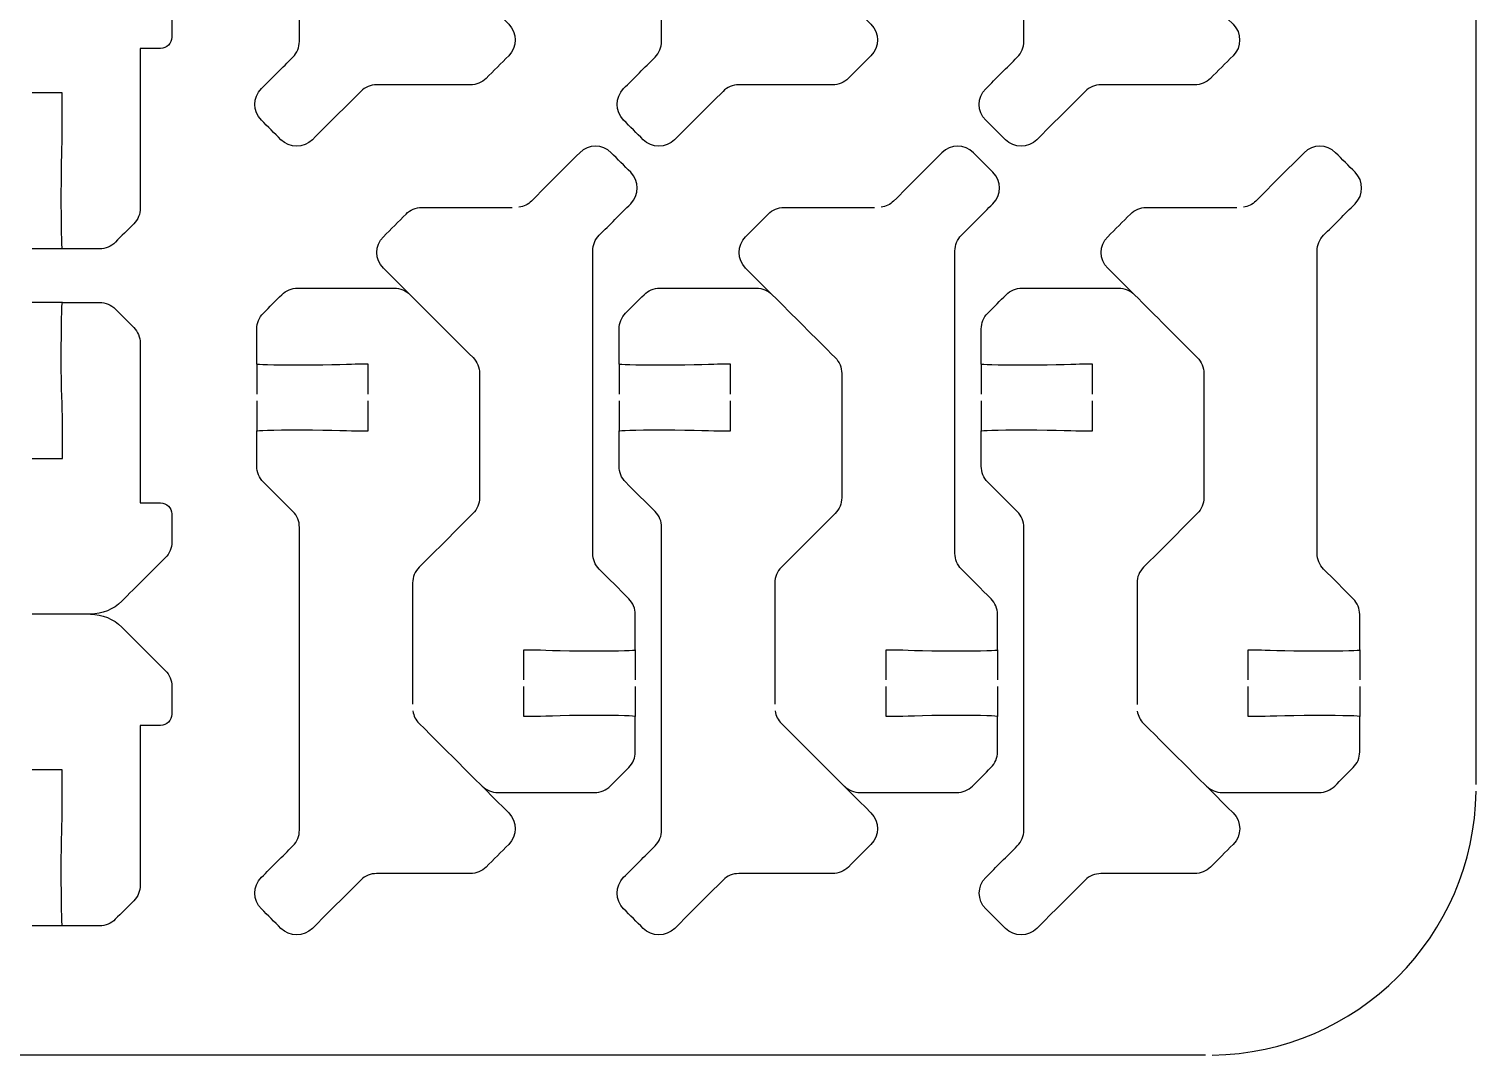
# Model space of a CAD drawing. Extents: x 5 to 405, y 225 to 445.
# Drawn here: x 70 to 135, y 225 to 271.1 of the extents above; entities that cross this region are included whole.
import ezdxf

# ---------------------------------------------------------------- set-up
doc = ezdxf.new("R2010")
doc.units = 0
doc.header["$MEASUREMENT"] = 0
doc.layers.add('DEFAULT', color=18, linetype='CONTINUOUS')

msp = doc.modelspace()

# ---------------------------------------------------------------- linework, layer by layer
at = {"layer": 'DEFAULT', "color": 1}
for points in [[(134.998, 237.15), (134.998, 432.85)], [(71.502, 261.22), (70.151, 261.22)], [(71.501, 258.803), (70.15, 258.803)], [(80.237, 256.034), (80.237, 254.683)], [(96.506, 256.034), (96.506, 254.683)], [(112.774, 256.033), (112.774, 254.682)], [(80.237, 254.383), (80.237, 253.032)], [(96.506, 254.383), (96.506, 253.032)], [(112.774, 254.382), (112.774, 253.031)], [(97.234, 243.204), (97.234, 241.856)], [(113.503, 243.204), (113.503, 241.856)], [(129.771, 243.202), (129.771, 241.855)], [(97.234, 241.556), (97.234, 240.205)], [(113.503, 241.556), (113.503, 240.205)], [(129.771, 241.555), (129.771, 240.204)], [(71.501, 230.807), (70.15, 230.807)], [(122.849, 225), (17.149, 225)]]:
    msp.add_lwpolyline(points, dxfattribs=at)
for points, knots in [([(87.245, 275.884), (87.273, 275.672), (87.372, 275.478), (87.524, 275.326), (88.866, 273.986), (90.207, 272.645), (91.549, 271.305), (91.941, 270.913), (91.941, 270.282), (91.549, 269.89), (91.21, 269.551), (90.872, 269.213), (90.533, 268.874), (90.346, 268.687), (90.088, 268.581), (89.824, 268.581), (88.42, 268.581), (87.016, 268.581), (85.612, 268.581), (85.347, 268.581), (85.093, 268.475), (84.906, 268.288), (84.182, 267.565), (83.457, 266.842), (82.733, 266.119), (82.341, 265.727), (81.706, 265.727), (81.318, 266.119), (81.026, 266.412), (80.733, 266.704), (80.44, 266.997), (80.048, 267.385), (80.048, 268.02), (80.44, 268.412), (80.912, 268.883), (81.383, 269.355), (81.855, 269.827), (82.042, 270.014), (82.147, 270.268), (82.147, 270.532), (82.147, 275.065), (82.147, 279.599), (82.147, 284.132), (82.147, 284.4), (82.042, 284.654), (81.855, 284.841), (81.411, 285.284), (80.968, 285.727), (80.525, 286.171), (80.338, 286.358), (80.235, 286.612), (80.235, 286.876), (80.235, 287.405), (80.235, 287.935), (80.235, 288.464), (80.235, 288.489), (80.853, 288.513), (82.236, 288.513), (83.619, 288.513), (84.61, 288.464), (84.737, 288.464), (84.904, 288.464), (85.071, 288.464), (85.238, 288.464), (85.238, 288.913), (85.238, 289.362), (85.238, 289.811)], [0, 0, 0, 0, 1, 1, 1, 17.129107, 17.129107, 17.129107, 18.129107, 18.129107, 18.129107, 22.202042, 22.202042, 22.202042, 23.202042, 23.202042, 23.202042, 35.142042, 35.142042, 35.142042, 36.142042, 36.142042, 36.142042, 44.84653, 44.84653, 44.84653, 45.84653, 45.84653, 45.84653, 49.367921, 49.367921, 49.367921, 50.367921, 50.367921, 50.367921, 56.038918, 56.038918, 56.038918, 57.038918, 57.038918, 57.038918, 95.588918, 95.588918, 95.588918, 96.588918, 96.588918, 96.588918, 101.920503, 101.920503, 101.920503, 102.920503, 102.920503, 102.920503, 107.420503, 107.420503, 107.420503, 108.420503, 108.420503, 108.420503, 109.420503, 109.420503, 109.420503, 110.840503, 110.840503, 110.840503, 114.660503, 114.660503, 114.660503, 114.660503]), ([(103.514, 275.884), (103.543, 275.672), (103.641, 275.478), (103.793, 275.326), (105.135, 273.986), (106.477, 272.645), (107.818, 271.305), (108.21, 270.913), (108.21, 270.282), (107.818, 269.89), (107.48, 269.551), (107.141, 269.213), (106.802, 268.874), (106.615, 268.687), (106.358, 268.581), (106.093, 268.581), (104.689, 268.581), (103.285, 268.581), (101.881, 268.581), (101.616, 268.581), (101.362, 268.475), (101.175, 268.288), (100.451, 267.565), (99.727, 266.842), (99.002, 266.119), (98.611, 265.727), (97.976, 265.727), (97.588, 266.119), (97.295, 266.412), (97.002, 266.704), (96.709, 266.997), (96.318, 267.385), (96.318, 268.02), (96.709, 268.412), (97.181, 268.883), (97.652, 269.355), (98.124, 269.827), (98.311, 270.014), (98.417, 270.268), (98.417, 270.532), (98.417, 275.065), (98.417, 279.599), (98.417, 284.132), (98.417, 284.4), (98.311, 284.654), (98.124, 284.841), (97.681, 285.284), (97.237, 285.727), (96.794, 286.171), (96.607, 286.358), (96.505, 286.612), (96.505, 286.876), (96.505, 287.405), (96.505, 287.935), (96.505, 288.464), (96.505, 288.489), (97.122, 288.513), (98.505, 288.513), (99.888, 288.513), (100.879, 288.464), (101.006, 288.464), (101.173, 288.464), (101.34, 288.464), (101.507, 288.464), (101.507, 288.913), (101.507, 289.362), (101.507, 289.811)], [0, 0, 0, 0, 1, 1, 1, 17.129107, 17.129107, 17.129107, 18.129107, 18.129107, 18.129107, 22.202042, 22.202042, 22.202042, 23.202042, 23.202042, 23.202042, 35.142042, 35.142042, 35.142042, 36.142042, 36.142042, 36.142042, 44.84653, 44.84653, 44.84653, 45.84653, 45.84653, 45.84653, 49.367921, 49.367921, 49.367921, 50.367921, 50.367921, 50.367921, 56.038918, 56.038918, 56.038918, 57.038918, 57.038918, 57.038918, 95.588918, 95.588918, 95.588918, 96.588918, 96.588918, 96.588918, 101.920503, 101.920503, 101.920503, 102.920503, 102.920503, 102.920503, 107.420503, 107.420503, 107.420503, 108.420503, 108.420503, 108.420503, 109.420503, 109.420503, 109.420503, 110.840503, 110.840503, 110.840503, 114.660503, 114.660503, 114.660503, 114.660503]), ([(119.782, 275.882), (119.81, 275.671), (119.909, 275.477), (120.061, 275.325), (121.403, 273.984), (122.744, 272.644), (124.086, 271.303), (124.478, 270.912), (124.478, 270.28), (124.086, 269.889), (123.747, 269.55), (123.409, 269.211), (123.07, 268.873), (122.883, 268.686), (122.626, 268.58), (122.361, 268.58), (120.957, 268.58), (119.553, 268.58), (118.149, 268.58), (117.884, 268.58), (117.63, 268.474), (117.443, 268.287), (116.719, 267.564), (115.995, 266.841), (115.27, 266.117), (114.879, 265.726), (114.244, 265.726), (113.856, 266.117), (113.563, 266.41), (113.27, 266.703), (112.977, 266.996), (112.586, 267.384), (112.586, 268.019), (112.977, 268.41), (113.449, 268.882), (113.92, 269.354), (114.392, 269.825), (114.579, 270.012), (114.685, 270.266), (114.685, 270.531), (114.685, 275.064), (114.685, 279.597), (114.685, 284.13), (114.685, 284.398), (114.579, 284.652), (114.392, 284.839), (113.949, 285.283), (113.505, 285.726), (113.062, 286.169), (112.875, 286.356), (112.773, 286.61), (112.773, 286.875), (112.773, 287.404), (112.773, 287.933), (112.773, 288.462), (112.773, 288.487), (113.39, 288.512), (114.773, 288.512), (116.156, 288.512), (117.147, 288.462), (117.274, 288.462), (117.441, 288.462), (117.608, 288.462), (117.775, 288.462), (117.775, 288.912), (117.775, 289.361), (117.775, 289.81)], [0, 0, 0, 0, 1, 1, 1, 17.129107, 17.129107, 17.129107, 18.129107, 18.129107, 18.129107, 22.202042, 22.202042, 22.202042, 23.202042, 23.202042, 23.202042, 35.142042, 35.142042, 35.142042, 36.142042, 36.142042, 36.142042, 44.84653, 44.84653, 44.84653, 45.84653, 45.84653, 45.84653, 49.367921, 49.367921, 49.367921, 50.367921, 50.367921, 50.367921, 56.038918, 56.038918, 56.038918, 57.038918, 57.038918, 57.038918, 95.588918, 95.588918, 95.588918, 96.588918, 96.588918, 96.588918, 101.920503, 101.920503, 101.920503, 102.920503, 102.920503, 102.920503, 107.420503, 107.420503, 107.420503, 108.420503, 108.420503, 108.420503, 109.420503, 109.420503, 109.420503, 110.840503, 110.840503, 110.840503, 114.660503, 114.660503, 114.660503, 114.660503]), ([(72.758, 275.218), (73.287, 275.218), (73.795, 275.01), (74.172, 274.633), (74.823, 273.983), (75.473, 273.334), (76.123, 272.685), (76.31, 272.498), (76.416, 272.244), (76.416, 271.98), (76.416, 271.56), (76.416, 271.14), (76.416, 270.72), (76.416, 270.445), (76.19, 270.219), (75.915, 270.219), (75.611, 270.219), (75.306, 270.219), (75.002, 270.219), (75.002, 267.829), (75.002, 265.438), (75.002, 263.047), (75.002, 262.783), (74.896, 262.525), (74.709, 262.338), (74.432, 262.063), (74.156, 261.788), (73.88, 261.513), (73.693, 261.322), (73.435, 261.216), (73.171, 261.216), (72.613, 261.218), (72.056, 261.219), (71.498, 261.22), (71.47, 261.22), (71.453, 262.338), (71.453, 263.721), (71.453, 265.104), (71.498, 266.095), (71.498, 266.222), (71.498, 266.888), (71.498, 267.553), (71.498, 268.219), (71.049, 268.219), (70.6, 268.219), (70.151, 268.219)], [0, 0, 0, 0, 1, 1, 1, 8.813533, 8.813533, 8.813533, 9.813533, 9.813533, 9.813533, 13.383533, 13.383533, 13.383533, 14.383533, 14.383533, 14.383533, 16.973533, 16.973533, 16.973533, 37.303533, 37.303533, 37.303533, 38.303533, 38.303533, 38.303533, 41.619871, 41.619871, 41.619871, 42.619871, 42.619871, 42.619871, 47.359882, 47.359882, 47.359882, 48.359882, 48.359882, 48.359882, 49.359882, 49.359882, 49.359882, 55.019882, 55.019882, 55.019882, 58.839882, 58.839882, 58.839882, 58.839882]), ([(92.231, 241.856), (92.231, 242.305), (92.231, 242.755), (92.231, 243.204), (92.398, 243.204), (92.565, 243.204), (92.732, 243.204), (92.859, 243.204), (93.85, 243.154), (95.233, 243.154), (96.616, 243.154), (97.234, 243.179), (97.234, 243.204), (97.234, 243.733), (97.234, 244.262), (97.234, 244.791), (97.234, 245.056), (97.131, 245.31), (96.944, 245.497), (96.501, 245.94), (96.058, 246.384), (95.614, 246.827), (95.427, 247.017), (95.322, 247.271), (95.322, 247.536), (95.322, 252.064), (95.322, 256.593), (95.322, 261.121), (95.322, 261.386), (95.427, 261.64), (95.614, 261.827), (96.086, 262.299), (96.557, 262.77), (97.029, 263.242), (97.421, 263.633), (97.421, 264.265), (97.029, 264.656), (96.736, 264.949), (96.443, 265.242), (96.151, 265.535), (95.762, 265.926), (95.127, 265.926), (94.736, 265.535), (94.014, 264.81), (93.292, 264.086), (92.57, 263.362), (92.415, 263.21), (92.221, 263.111), (92.009, 263.083)], [0, 0, 0, 0, 3.82, 3.82, 3.82, 5.24, 5.24, 5.24, 6.24, 6.24, 6.24, 7.24, 7.24, 7.24, 11.74, 11.74, 11.74, 12.74, 12.74, 12.74, 18.071585, 18.071585, 18.071585, 19.071585, 19.071585, 19.071585, 57.581585, 57.581585, 57.581585, 58.581585, 58.581585, 58.581585, 64.252582, 64.252582, 64.252582, 65.252582, 65.252582, 65.252582, 68.773973, 68.773973, 68.773973, 69.773973, 69.773973, 69.773973, 78.471398, 78.471398, 78.471398, 79.471398, 79.471398, 79.471398, 79.471398]), ([(108.5, 241.856), (108.5, 242.305), (108.5, 242.755), (108.5, 243.204), (108.667, 243.204), (108.834, 243.204), (109.001, 243.204), (109.128, 243.204), (110.12, 243.154), (111.503, 243.154), (112.885, 243.154), (113.503, 243.179), (113.503, 243.204), (113.503, 243.733), (113.503, 244.262), (113.503, 244.791), (113.503, 245.056), (113.401, 245.31), (113.214, 245.497), (112.77, 245.94), (112.327, 246.384), (111.884, 246.827), (111.697, 247.017), (111.591, 247.271), (111.591, 247.536), (111.591, 252.064), (111.591, 256.593), (111.591, 261.121), (111.591, 261.386), (111.697, 261.64), (111.884, 261.827), (112.355, 262.299), (112.827, 262.77), (113.298, 263.242), (113.69, 263.633), (113.69, 264.265), (113.298, 264.656), (113.005, 264.949), (112.713, 265.242), (112.42, 265.535), (112.032, 265.926), (111.397, 265.926), (111.005, 265.535), (110.283, 264.81), (109.561, 264.086), (108.839, 263.362), (108.684, 263.21), (108.49, 263.111), (108.278, 263.083)], [0, 0, 0, 0, 3.82, 3.82, 3.82, 5.24, 5.24, 5.24, 6.24, 6.24, 6.24, 7.24, 7.24, 7.24, 11.74, 11.74, 11.74, 12.74, 12.74, 12.74, 18.071585, 18.071585, 18.071585, 19.071585, 19.071585, 19.071585, 57.581585, 57.581585, 57.581585, 58.581585, 58.581585, 58.581585, 64.252582, 64.252582, 64.252582, 65.252582, 65.252582, 65.252582, 68.773973, 68.773973, 68.773973, 69.773973, 69.773973, 69.773973, 78.471398, 78.471398, 78.471398, 79.471398, 79.471398, 79.471398, 79.471398]), ([(124.768, 241.855), (124.768, 242.304), (124.768, 242.753), (124.768, 243.202), (124.935, 243.202), (125.102, 243.202), (125.269, 243.202), (125.396, 243.202), (126.388, 243.153), (127.771, 243.153), (129.153, 243.153), (129.771, 243.178), (129.771, 243.202), (129.771, 243.732), (129.771, 244.261), (129.771, 244.79), (129.771, 245.054), (129.668, 245.308), (129.481, 245.495), (129.038, 245.939), (128.595, 246.382), (128.152, 246.825), (127.965, 247.016), (127.859, 247.27), (127.859, 247.535), (127.859, 252.063), (127.859, 256.591), (127.859, 261.12), (127.859, 261.385), (127.965, 261.639), (128.152, 261.826), (128.623, 262.297), (129.095, 262.769), (129.566, 263.24), (129.958, 263.632), (129.958, 264.263), (129.566, 264.655), (129.273, 264.948), (128.981, 265.24), (128.688, 265.533), (128.3, 265.925), (127.665, 265.925), (127.273, 265.533), (126.551, 264.809), (125.829, 264.084), (125.107, 263.36), (124.952, 263.208), (124.758, 263.11), (124.546, 263.081)], [0, 0, 0, 0, 3.82, 3.82, 3.82, 5.24, 5.24, 5.24, 6.24, 6.24, 6.24, 7.24, 7.24, 7.24, 11.74, 11.74, 11.74, 12.74, 12.74, 12.74, 18.071585, 18.071585, 18.071585, 19.071585, 19.071585, 19.071585, 57.581585, 57.581585, 57.581585, 58.581585, 58.581585, 58.581585, 64.252582, 64.252582, 64.252582, 65.252582, 65.252582, 65.252582, 68.773973, 68.773973, 68.773973, 69.773973, 69.773973, 69.773973, 78.471398, 78.471398, 78.471398, 79.471398, 79.471398, 79.471398, 79.471398]), ([(87.116, 259.156), (86.717, 259.554), (86.319, 259.951), (85.92, 260.349), (85.528, 260.737), (85.528, 261.372), (85.92, 261.76), (86.259, 262.1), (86.597, 262.44), (86.936, 262.78), (87.126, 262.966), (87.38, 263.072), (87.645, 263.072), (89, 263.071), (90.354, 263.07), (91.709, 263.069)], [0, 0, 0, 0, 4.787118, 4.787118, 4.787118, 5.787118, 5.787118, 5.787118, 9.86713, 9.86713, 9.86713, 10.86713, 10.86713, 10.86713, 22.387135, 22.387135, 22.387135, 22.387135]), ([(103.385, 259.156), (102.987, 259.554), (102.588, 259.951), (102.189, 260.349), (101.798, 260.737), (101.798, 261.372), (102.189, 261.76), (102.528, 262.1), (102.867, 262.44), (103.205, 262.78), (103.396, 262.966), (103.65, 263.072), (103.914, 263.072), (105.269, 263.071), (106.624, 263.07), (107.978, 263.069)], [0, 0, 0, 0, 4.787118, 4.787118, 4.787118, 5.787118, 5.787118, 5.787118, 9.86713, 9.86713, 9.86713, 10.86713, 10.86713, 10.86713, 22.387135, 22.387135, 22.387135, 22.387135]), ([(119.653, 259.155), (119.254, 259.552), (118.856, 259.95), (118.457, 260.347), (118.066, 260.735), (118.066, 261.37), (118.457, 261.759), (118.796, 262.098), (119.135, 262.438), (119.473, 262.778), (119.664, 262.965), (119.918, 263.071), (120.182, 263.071), (121.537, 263.07), (122.892, 263.068), (124.246, 263.067)], [0, 0, 0, 0, 4.787118, 4.787118, 4.787118, 5.787118, 5.787118, 5.787118, 9.86713, 9.86713, 9.86713, 10.86713, 10.86713, 10.86713, 22.387135, 22.387135, 22.387135, 22.387135]), ([(85.239, 254.683), (85.239, 255.134), (85.239, 255.584), (85.239, 256.034), (85.072, 256.034), (84.905, 256.034), (84.738, 256.034), (84.611, 256.034), (83.62, 255.985), (82.237, 255.985), (80.854, 255.985), (80.237, 256.006), (80.237, 256.034), (80.237, 256.562), (80.237, 257.09), (80.237, 257.618), (80.237, 257.883), (80.339, 258.14), (80.53, 258.327), (80.806, 258.604), (81.082, 258.88), (81.359, 259.156), (81.546, 259.343), (81.8, 259.449), (82.064, 259.449), (83.512, 259.449), (84.959, 259.449), (86.407, 259.449), (86.671, 259.449), (86.929, 259.343), (87.116, 259.156), (88.059, 258.213), (89.002, 257.27), (89.945, 256.327), (90.132, 256.14), (90.238, 255.883), (90.238, 255.618), (90.238, 253.757), (90.238, 251.895), (90.238, 250.034), (90.238, 249.769), (90.132, 249.515), (89.942, 249.328), (89.137, 248.523), (88.333, 247.717), (87.529, 246.912), (87.338, 246.725), (87.232, 246.471), (87.232, 246.206), (87.232, 244.389), (87.232, 242.572), (87.232, 240.756)], [0, 0, 0, 0, 3.83, 3.83, 3.83, 5.25, 5.25, 5.25, 6.25, 6.25, 6.25, 7.25, 7.25, 7.25, 11.74, 11.74, 11.74, 12.74, 12.74, 12.74, 16.063402, 16.063402, 16.063402, 17.063402, 17.063402, 17.063402, 29.373402, 29.373402, 29.373402, 30.373402, 30.373402, 30.373402, 41.715395, 41.715395, 41.715395, 42.715395, 42.715395, 42.715395, 58.545395, 58.545395, 58.545395, 59.545395, 59.545395, 59.545395, 69.225689, 69.225689, 69.225689, 70.225689, 70.225689, 70.225689, 85.675689, 85.675689, 85.675689, 85.675689]), ([(101.508, 254.683), (101.508, 255.134), (101.508, 255.584), (101.508, 256.034), (101.341, 256.034), (101.174, 256.034), (101.007, 256.034), (100.88, 256.034), (99.889, 255.985), (98.506, 255.985), (97.123, 255.985), (96.506, 256.006), (96.506, 256.034), (96.506, 256.562), (96.506, 257.09), (96.506, 257.618), (96.506, 257.883), (96.608, 258.14), (96.799, 258.327), (97.075, 258.604), (97.351, 258.88), (97.628, 259.156), (97.815, 259.343), (98.069, 259.449), (98.333, 259.449), (99.781, 259.449), (101.229, 259.449), (102.676, 259.449), (102.941, 259.449), (103.198, 259.343), (103.385, 259.156), (104.328, 258.213), (105.271, 257.27), (106.214, 256.327), (106.401, 256.14), (106.507, 255.883), (106.507, 255.618), (106.507, 253.757), (106.507, 251.895), (106.507, 250.034), (106.507, 249.769), (106.401, 249.515), (106.211, 249.328), (105.407, 248.523), (104.602, 247.717), (103.798, 246.912), (103.607, 246.725), (103.502, 246.471), (103.502, 246.206), (103.502, 244.389), (103.502, 242.572), (103.502, 240.756)], [0, 0, 0, 0, 3.83, 3.83, 3.83, 5.25, 5.25, 5.25, 6.25, 6.25, 6.25, 7.25, 7.25, 7.25, 11.74, 11.74, 11.74, 12.74, 12.74, 12.74, 16.063402, 16.063402, 16.063402, 17.063402, 17.063402, 17.063402, 29.373402, 29.373402, 29.373402, 30.373402, 30.373402, 30.373402, 41.715395, 41.715395, 41.715395, 42.715395, 42.715395, 42.715395, 58.545395, 58.545395, 58.545395, 59.545395, 59.545395, 59.545395, 69.225689, 69.225689, 69.225689, 70.225689, 70.225689, 70.225689, 85.675689, 85.675689, 85.675689, 85.675689]), ([(117.776, 254.682), (117.776, 255.132), (117.776, 255.583), (117.776, 256.033), (117.609, 256.033), (117.442, 256.033), (117.275, 256.033), (117.148, 256.033), (116.157, 255.984), (114.774, 255.984), (113.391, 255.984), (112.774, 256.005), (112.774, 256.033), (112.774, 256.561), (112.774, 257.089), (112.774, 257.617), (112.774, 257.881), (112.876, 258.139), (113.067, 258.326), (113.343, 258.602), (113.619, 258.879), (113.896, 259.155), (114.083, 259.342), (114.337, 259.448), (114.601, 259.448), (116.049, 259.448), (117.496, 259.448), (118.944, 259.448), (119.209, 259.448), (119.466, 259.342), (119.653, 259.155), (120.596, 258.212), (121.539, 257.269), (122.482, 256.326), (122.669, 256.139), (122.775, 255.881), (122.775, 255.617), (122.775, 253.755), (122.775, 251.894), (122.775, 250.032), (122.775, 249.768), (122.669, 249.514), (122.479, 249.327), (121.675, 248.521), (120.87, 247.716), (120.066, 246.91), (119.875, 246.723), (119.77, 246.469), (119.77, 246.205), (119.77, 244.388), (119.77, 242.571), (119.77, 240.754)], [0, 0, 0, 0, 3.83, 3.83, 3.83, 5.25, 5.25, 5.25, 6.25, 6.25, 6.25, 7.25, 7.25, 7.25, 11.74, 11.74, 11.74, 12.74, 12.74, 12.74, 16.063402, 16.063402, 16.063402, 17.063402, 17.063402, 17.063402, 29.373402, 29.373402, 29.373402, 30.373402, 30.373402, 30.373402, 41.715395, 41.715395, 41.715395, 42.715395, 42.715395, 42.715395, 58.545395, 58.545395, 58.545395, 59.545395, 59.545395, 59.545395, 69.225689, 69.225689, 69.225689, 70.225689, 70.225689, 70.225689, 85.675689, 85.675689, 85.675689, 85.675689]), ([(70.15, 251.804), (70.6, 251.804), (71.051, 251.804), (71.501, 251.804), (71.501, 252.47), (71.501, 253.135), (71.501, 253.801), (71.501, 253.928), (71.452, 254.919), (71.452, 256.302), (71.452, 257.685), (71.476, 258.803), (71.501, 258.803), (72.058, 258.803), (72.616, 258.803), (73.173, 258.803), (73.438, 258.803), (73.692, 258.701), (73.879, 258.514), (74.154, 258.238), (74.429, 257.961), (74.704, 257.685), (74.895, 257.498), (75.001, 257.244), (75.001, 256.98), (75.001, 254.588), (75.001, 252.196), (75.001, 249.804), (75.305, 249.804), (75.61, 249.804), (75.914, 249.804), (76.19, 249.804), (76.415, 249.582), (76.415, 249.307), (76.415, 248.887), (76.415, 248.467), (76.415, 248.047), (76.415, 247.783), (76.309, 247.525), (76.122, 247.338), (75.472, 246.689), (74.822, 246.04), (74.172, 245.391), (73.794, 245.017), (73.286, 244.805), (72.757, 244.805), (71.888, 244.805), (71.019, 244.805), (70.15, 244.805)], [0, 0, 0, 0, 3.83, 3.83, 3.83, 9.49, 9.49, 9.49, 10.49, 10.49, 10.49, 11.49, 11.49, 11.49, 16.23, 16.23, 16.23, 17.23, 17.23, 17.23, 20.546338, 20.546338, 20.546338, 21.546338, 21.546338, 21.546338, 41.886338, 41.886338, 41.886338, 44.476338, 44.476338, 44.476338, 45.476338, 45.476338, 45.476338, 49.046338, 49.046338, 49.046338, 50.046338, 50.046338, 50.046338, 57.859871, 57.859871, 57.859871, 58.859871, 58.859871, 58.859871, 66.249871, 66.249871, 66.249871, 66.249871]), ([(87.246, 240.456), (87.275, 240.244), (87.373, 240.05), (87.525, 239.898), (88.867, 238.558), (90.209, 237.217), (91.55, 235.877), (91.942, 235.485), (91.942, 234.854), (91.55, 234.462), (91.212, 234.123), (90.873, 233.785), (90.534, 233.446), (90.347, 233.259), (90.09, 233.153), (89.825, 233.153), (88.421, 233.153), (87.017, 233.153), (85.613, 233.153), (85.348, 233.153), (85.094, 233.047), (84.908, 232.86), (84.183, 232.137), (83.459, 231.414), (82.734, 230.691), (82.343, 230.299), (81.708, 230.299), (81.32, 230.691), (81.027, 230.984), (80.734, 231.276), (80.441, 231.569), (80.05, 231.957), (80.05, 232.592), (80.441, 232.984), (80.913, 233.455), (81.384, 233.927), (81.856, 234.399), (82.043, 234.586), (82.149, 234.84), (82.149, 235.104), (82.149, 239.637), (82.149, 244.17), (82.149, 248.704), (82.149, 248.972), (82.043, 249.226), (81.856, 249.413), (81.413, 249.856), (80.969, 250.299), (80.526, 250.743), (80.339, 250.93), (80.237, 251.184), (80.237, 251.448), (80.237, 251.977), (80.237, 252.507), (80.237, 253.036), (80.237, 253.06), (80.854, 253.085), (82.237, 253.085), (83.62, 253.085), (84.611, 253.036), (84.738, 253.036), (84.905, 253.036), (85.072, 253.036), (85.239, 253.036), (85.239, 253.485), (85.239, 253.934), (85.239, 254.383)], [0, 0, 0, 0, 1, 1, 1, 17.129107, 17.129107, 17.129107, 18.129107, 18.129107, 18.129107, 22.202042, 22.202042, 22.202042, 23.202042, 23.202042, 23.202042, 35.142042, 35.142042, 35.142042, 36.142042, 36.142042, 36.142042, 44.84653, 44.84653, 44.84653, 45.84653, 45.84653, 45.84653, 49.367921, 49.367921, 49.367921, 50.367921, 50.367921, 50.367921, 56.038918, 56.038918, 56.038918, 57.038918, 57.038918, 57.038918, 95.588918, 95.588918, 95.588918, 96.588918, 96.588918, 96.588918, 101.920503, 101.920503, 101.920503, 102.920503, 102.920503, 102.920503, 107.420503, 107.420503, 107.420503, 108.420503, 108.420503, 108.420503, 109.420503, 109.420503, 109.420503, 110.840503, 110.840503, 110.840503, 114.660503, 114.660503, 114.660503, 114.660503]), ([(103.516, 240.456), (103.544, 240.244), (103.643, 240.05), (103.794, 239.898), (105.136, 238.558), (106.478, 237.217), (107.82, 235.877), (108.211, 235.485), (108.211, 234.854), (107.82, 234.462), (107.481, 234.123), (107.142, 233.785), (106.804, 233.446), (106.617, 233.259), (106.359, 233.153), (106.094, 233.153), (104.69, 233.153), (103.286, 233.153), (101.882, 233.153), (101.618, 233.153), (101.364, 233.047), (101.177, 232.86), (100.452, 232.137), (99.728, 231.414), (99.004, 230.691), (98.612, 230.299), (97.977, 230.299), (97.589, 230.691), (97.296, 230.984), (97.003, 231.276), (96.711, 231.569), (96.319, 231.957), (96.319, 232.592), (96.711, 232.984), (97.182, 233.455), (97.654, 233.927), (98.125, 234.399), (98.312, 234.586), (98.418, 234.84), (98.418, 235.104), (98.418, 239.637), (98.418, 244.17), (98.418, 248.704), (98.418, 248.972), (98.312, 249.226), (98.125, 249.413), (97.682, 249.856), (97.239, 250.299), (96.795, 250.743), (96.608, 250.93), (96.506, 251.184), (96.506, 251.448), (96.506, 251.977), (96.506, 252.507), (96.506, 253.036), (96.506, 253.06), (97.123, 253.085), (98.506, 253.085), (99.889, 253.085), (100.88, 253.036), (101.007, 253.036), (101.174, 253.036), (101.341, 253.036), (101.508, 253.036), (101.508, 253.485), (101.508, 253.934), (101.508, 254.383)], [0, 0, 0, 0, 1, 1, 1, 17.129107, 17.129107, 17.129107, 18.129107, 18.129107, 18.129107, 22.202042, 22.202042, 22.202042, 23.202042, 23.202042, 23.202042, 35.142042, 35.142042, 35.142042, 36.142042, 36.142042, 36.142042, 44.84653, 44.84653, 44.84653, 45.84653, 45.84653, 45.84653, 49.367921, 49.367921, 49.367921, 50.367921, 50.367921, 50.367921, 56.038918, 56.038918, 56.038918, 57.038918, 57.038918, 57.038918, 95.588918, 95.588918, 95.588918, 96.588918, 96.588918, 96.588918, 101.920503, 101.920503, 101.920503, 102.920503, 102.920503, 102.920503, 107.420503, 107.420503, 107.420503, 108.420503, 108.420503, 108.420503, 109.420503, 109.420503, 109.420503, 110.840503, 110.840503, 110.840503, 114.660503, 114.660503, 114.660503, 114.660503]), ([(119.784, 240.454), (119.812, 240.243), (119.911, 240.049), (120.062, 239.897), (121.404, 238.556), (122.746, 237.216), (124.088, 235.875), (124.479, 235.484), (124.479, 234.852), (124.088, 234.461), (123.749, 234.122), (123.41, 233.783), (123.072, 233.445), (122.885, 233.258), (122.627, 233.152), (122.362, 233.152), (120.958, 233.152), (119.554, 233.152), (118.15, 233.152), (117.886, 233.152), (117.632, 233.046), (117.445, 232.859), (116.72, 232.136), (115.996, 231.413), (115.272, 230.689), (114.88, 230.298), (114.245, 230.298), (113.857, 230.689), (113.564, 230.982), (113.271, 231.275), (112.979, 231.568), (112.587, 231.956), (112.587, 232.591), (112.979, 232.982), (113.45, 233.454), (113.922, 233.926), (114.393, 234.397), (114.58, 234.584), (114.686, 234.838), (114.686, 235.103), (114.686, 239.636), (114.686, 244.169), (114.686, 248.702), (114.686, 248.97), (114.58, 249.224), (114.393, 249.411), (113.95, 249.855), (113.507, 250.298), (113.063, 250.741), (112.876, 250.928), (112.774, 251.182), (112.774, 251.447), (112.774, 251.976), (112.774, 252.505), (112.774, 253.034), (112.774, 253.059), (113.391, 253.084), (114.774, 253.084), (116.157, 253.084), (117.148, 253.034), (117.275, 253.034), (117.442, 253.034), (117.609, 253.034), (117.776, 253.034), (117.776, 253.484), (117.776, 253.933), (117.776, 254.382)], [0, 0, 0, 0, 1, 1, 1, 17.129107, 17.129107, 17.129107, 18.129107, 18.129107, 18.129107, 22.202042, 22.202042, 22.202042, 23.202042, 23.202042, 23.202042, 35.142042, 35.142042, 35.142042, 36.142042, 36.142042, 36.142042, 44.84653, 44.84653, 44.84653, 45.84653, 45.84653, 45.84653, 49.367921, 49.367921, 49.367921, 50.367921, 50.367921, 50.367921, 56.038918, 56.038918, 56.038918, 57.038918, 57.038918, 57.038918, 95.588918, 95.588918, 95.588918, 96.588918, 96.588918, 96.588918, 101.920503, 101.920503, 101.920503, 102.920503, 102.920503, 102.920503, 107.420503, 107.420503, 107.420503, 108.420503, 108.420503, 108.420503, 109.420503, 109.420503, 109.420503, 110.840503, 110.840503, 110.840503, 114.660503, 114.660503, 114.660503, 114.660503]), ([(72.757, 244.805), (73.286, 244.805), (73.794, 244.597), (74.172, 244.22), (74.822, 243.57), (75.472, 242.921), (76.122, 242.272), (76.309, 242.085), (76.415, 241.831), (76.415, 241.567), (76.415, 241.147), (76.415, 240.727), (76.415, 240.307), (76.415, 240.032), (76.19, 239.806), (75.914, 239.806), (75.61, 239.806), (75.305, 239.806), (75.001, 239.806), (75.001, 237.416), (75.001, 235.025), (75.001, 232.634), (75.001, 232.37), (74.895, 232.112), (74.708, 231.925), (74.432, 231.65), (74.155, 231.375), (73.879, 231.1), (73.692, 230.909), (73.434, 230.803), (73.17, 230.803), (72.612, 230.805), (72.055, 230.806), (71.498, 230.807), (71.469, 230.807), (71.452, 231.925), (71.452, 233.308), (71.452, 234.691), (71.498, 235.682), (71.498, 235.809), (71.498, 236.475), (71.498, 237.141), (71.498, 237.806), (71.048, 237.806), (70.599, 237.806), (70.15, 237.806)], [0, 0, 0, 0, 1, 1, 1, 8.813533, 8.813533, 8.813533, 9.813533, 9.813533, 9.813533, 13.383533, 13.383533, 13.383533, 14.383533, 14.383533, 14.383533, 16.973533, 16.973533, 16.973533, 37.303533, 37.303533, 37.303533, 38.303533, 38.303533, 38.303533, 41.619871, 41.619871, 41.619871, 42.619871, 42.619871, 42.619871, 47.359882, 47.359882, 47.359882, 48.359882, 48.359882, 48.359882, 49.359882, 49.359882, 49.359882, 55.019882, 55.019882, 55.019882, 58.839882, 58.839882, 58.839882, 58.839882]), ([(90.354, 237.083), (90.545, 236.896), (90.799, 236.79), (91.063, 236.79), (92.511, 236.79), (93.959, 236.79), (95.406, 236.79), (95.671, 236.79), (95.925, 236.896), (96.112, 237.083), (96.388, 237.36), (96.664, 237.636), (96.941, 237.912), (97.131, 238.103), (97.234, 238.357), (97.234, 238.621), (97.234, 239.149), (97.234, 239.677), (97.234, 240.205), (97.234, 240.233), (96.616, 240.255), (95.233, 240.255), (93.85, 240.255), (92.859, 240.205), (92.732, 240.205), (92.565, 240.205), (92.398, 240.205), (92.231, 240.205), (92.231, 240.656), (92.231, 241.106), (92.231, 241.556)], [0, 0, 0, 0, 1, 1, 1, 13.31, 13.31, 13.31, 14.31, 14.31, 14.31, 17.633402, 17.633402, 17.633402, 18.633402, 18.633402, 18.633402, 23.123402, 23.123402, 23.123402, 24.123402, 24.123402, 24.123402, 25.123402, 25.123402, 25.123402, 26.543402, 26.543402, 26.543402, 30.373402, 30.373402, 30.373402, 30.373402]), ([(106.624, 237.083), (106.814, 236.896), (107.068, 236.79), (107.333, 236.79), (108.78, 236.79), (110.228, 236.79), (111.675, 236.79), (111.94, 236.79), (112.194, 236.896), (112.381, 237.083), (112.657, 237.36), (112.934, 237.636), (113.21, 237.912), (113.401, 238.103), (113.503, 238.357), (113.503, 238.621), (113.503, 239.149), (113.503, 239.677), (113.503, 240.205), (113.503, 240.233), (112.885, 240.255), (111.503, 240.255), (110.12, 240.255), (109.128, 240.205), (109.001, 240.205), (108.834, 240.205), (108.667, 240.205), (108.5, 240.205), (108.5, 240.656), (108.5, 241.106), (108.5, 241.556)], [0, 0, 0, 0, 1, 1, 1, 13.31, 13.31, 13.31, 14.31, 14.31, 14.31, 17.633402, 17.633402, 17.633402, 18.633402, 18.633402, 18.633402, 23.123402, 23.123402, 23.123402, 24.123402, 24.123402, 24.123402, 25.123402, 25.123402, 25.123402, 26.543402, 26.543402, 26.543402, 30.373402, 30.373402, 30.373402, 30.373402]), ([(122.892, 237.082), (123.082, 236.895), (123.336, 236.789), (123.601, 236.789), (125.048, 236.789), (126.496, 236.789), (127.943, 236.789), (128.208, 236.789), (128.462, 236.895), (128.649, 237.082), (128.925, 237.358), (129.202, 237.634), (129.478, 237.911), (129.668, 238.101), (129.771, 238.355), (129.771, 238.62), (129.771, 239.148), (129.771, 239.676), (129.771, 240.204), (129.771, 240.232), (129.153, 240.253), (127.771, 240.253), (126.388, 240.253), (125.396, 240.204), (125.269, 240.204), (125.102, 240.204), (124.935, 240.204), (124.768, 240.204), (124.768, 240.654), (124.768, 241.105), (124.768, 241.555)], [0, 0, 0, 0, 1, 1, 1, 13.31, 13.31, 13.31, 14.31, 14.31, 14.31, 17.633402, 17.633402, 17.633402, 18.633402, 18.633402, 18.633402, 23.123402, 23.123402, 23.123402, 24.123402, 24.123402, 24.123402, 25.123402, 25.123402, 25.123402, 26.543402, 26.543402, 26.543402, 30.373402, 30.373402, 30.373402, 30.373402])]:
    msp.add_open_spline(points, degree=3, knots=knots, dxfattribs=at)
msp.add_open_spline([(123.149, 225), (129.661, 225.081), (134.917, 230.341), (134.998, 236.85)], degree=3, dxfattribs=at)

doc.saveas('drawing.dxf')
